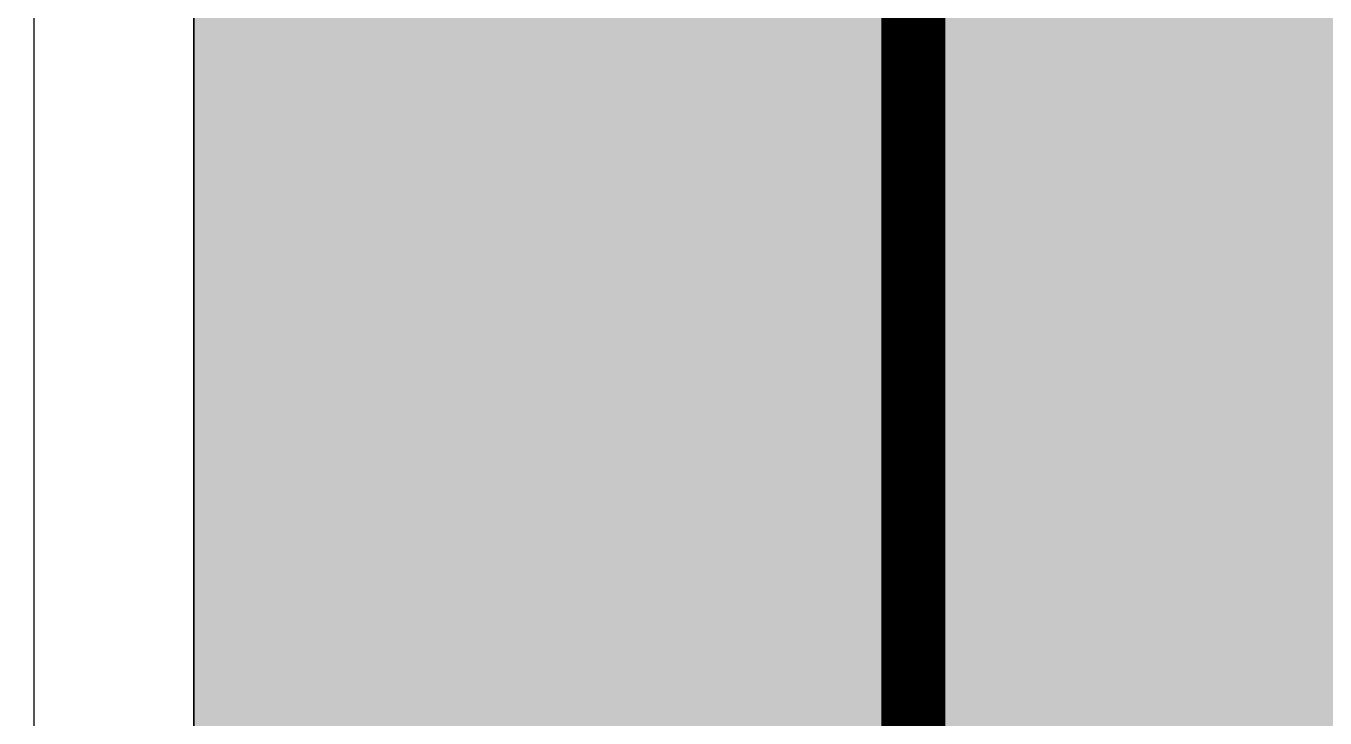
# Model space of a CAD drawing. Header units: millimetres. Extents: x -620 to 19192, y -4765 to 14690.
# Drawn here: x 12015 to 12827, y 7194 to 7627 of the extents above; entities that cross this region are included whole.
import ezdxf

# ---------------------------------------------------------------- set-up
doc = ezdxf.new("R2010")
doc.units = ezdxf.units.MM
doc.header["$LTSCALE"] = 150
doc.set_wipeout_variables(frame=1)
doc.linetypes.add('1625E_Roof Plan$0$DASHED', pattern=[0.75, 0.5, -0.25])
for name, color, linetype in [('1625E_Roof Plan$0$ad-Primary Roof', 5, 'Continuous'), ('ad-Elevation 10', 8, 'Continuous'), ('ad-Wall', 240, 'Continuous'), ('ad-Wall hatch', 8, 'Continuous')]:
    doc.layers.add(name, color=color, linetype=linetype)
doc.layers.add('ad-Verandah', color=7, linetype='Continuous', true_color=0xa57c52)

# ---------------------------------------------------------------- blocks, each defined once
blk = doc.blocks.new('zw$7F57')
blk.add_wipeout([(230, 1350), (230, -1350), (0, -1350), (0, 1350)]).dxf.layer = 'ad-Elevation 10'
at = {"layer": 'ad-Elevation 10'}
for points in [[(230, -1350), (230, 1350)], [(130, 1300), (130, -1300)]]:
    blk.add_lwpolyline(points, dxfattribs=at)
blk = doc.blocks.new('zw$42B5')
at = {"layer": 'ad-Wall hatch', "transparency": 33554610}
h = blk.add_hatch(dxfattribs=at)
h.set_pattern_fill('ANSI32', color=256, scale=10)
h.set_pattern_definition([(45, (411299.33, 102900.03), (-67.35192, 67.35192), []), (45, (411344.235, 102900.03), (-67.35192, 67.35192), [])])
h.paths.add_polyline_path([(12120, 0), (12120, 9020), (11890, 9020), (11890, 230), (10090, 230), (10090, 0)])
blk.add_blockref('zw$7F57', (11890, 6695))
at = {"layer": 'ad-Wall'}
blk.add_lwpolyline([(12120, 0), (12120, 9020), (11890, 9020), (11890, 230), (10090, 230), (10090, 0)], close=True, dxfattribs=at)
blk = doc.blocks.new('zw$959F')
at = {"transparency": 33554559}
h = blk.add_hatch(color=256, dxfattribs=at)
h.dxf.hatch_style = 1
h.set_gradient(color1=(153, 204, 0), color2=(63, 127, 0), tint=1, name='INVSPHERICAL')
h.paths.add_polyline_path([(0, -8875), (2430, -8875), (2430, -4975), (0, -4975)])
h = blk.add_hatch(dxfattribs=at)
h.set_pattern_fill('GRASS', color=74)
h.set_pattern_definition([(90, (-1096435.541, 661200.024), (-17.96051224, 17.96051224), [4.7625, -31.1585245]), (45, (-1096435.54, 661200.024), (-17.96051224, 17.96051224), [4.7625, -20.6375]), (135, (-1096435.54, 661200.024), (-17.96051224, -17.96051224), [4.7625, -20.6375])])
h.paths.add_polyline_path([(0, -8875), (2430, -8875), (2430, -4975), (0, -4975)])
at = {"layer": 'ad-Elevation 10'}
blk.add_lwpolyline([(0, -8875), (2430, -8875), (2430, -4975), (0, -4975)], close=True, dxfattribs=at)
blk = doc.blocks.new('1625E_Roof Plan')
at = {"layer": '1625E_Roof Plan$0$ad-Primary Roof', "linetype": '1625E_Roof Plan$0$DASHED', "ltscale": 2, "const_width": 40}
blk.add_lwpolyline([(12570, 8195), (12570, 5195)], dxfattribs=at)

msp = doc.modelspace()

# ---------------------------------------------------------------- block references
at = {"layer": 'ad-Verandah'}
msp.add_blockref('zw$959F', (12120, 13620), dxfattribs=at)

# ---------------------------------------------------------------- next in the draw order: block references
at = {"layer": 'ad-Wall'}
msp.add_blockref('zw$42B5', (0, 0), dxfattribs=at)

# ---------------------------------------------------------------- next in the draw order: block references
msp.add_blockref('1625E_Roof Plan', (0, 0))

doc.saveas('drawing.dxf')
